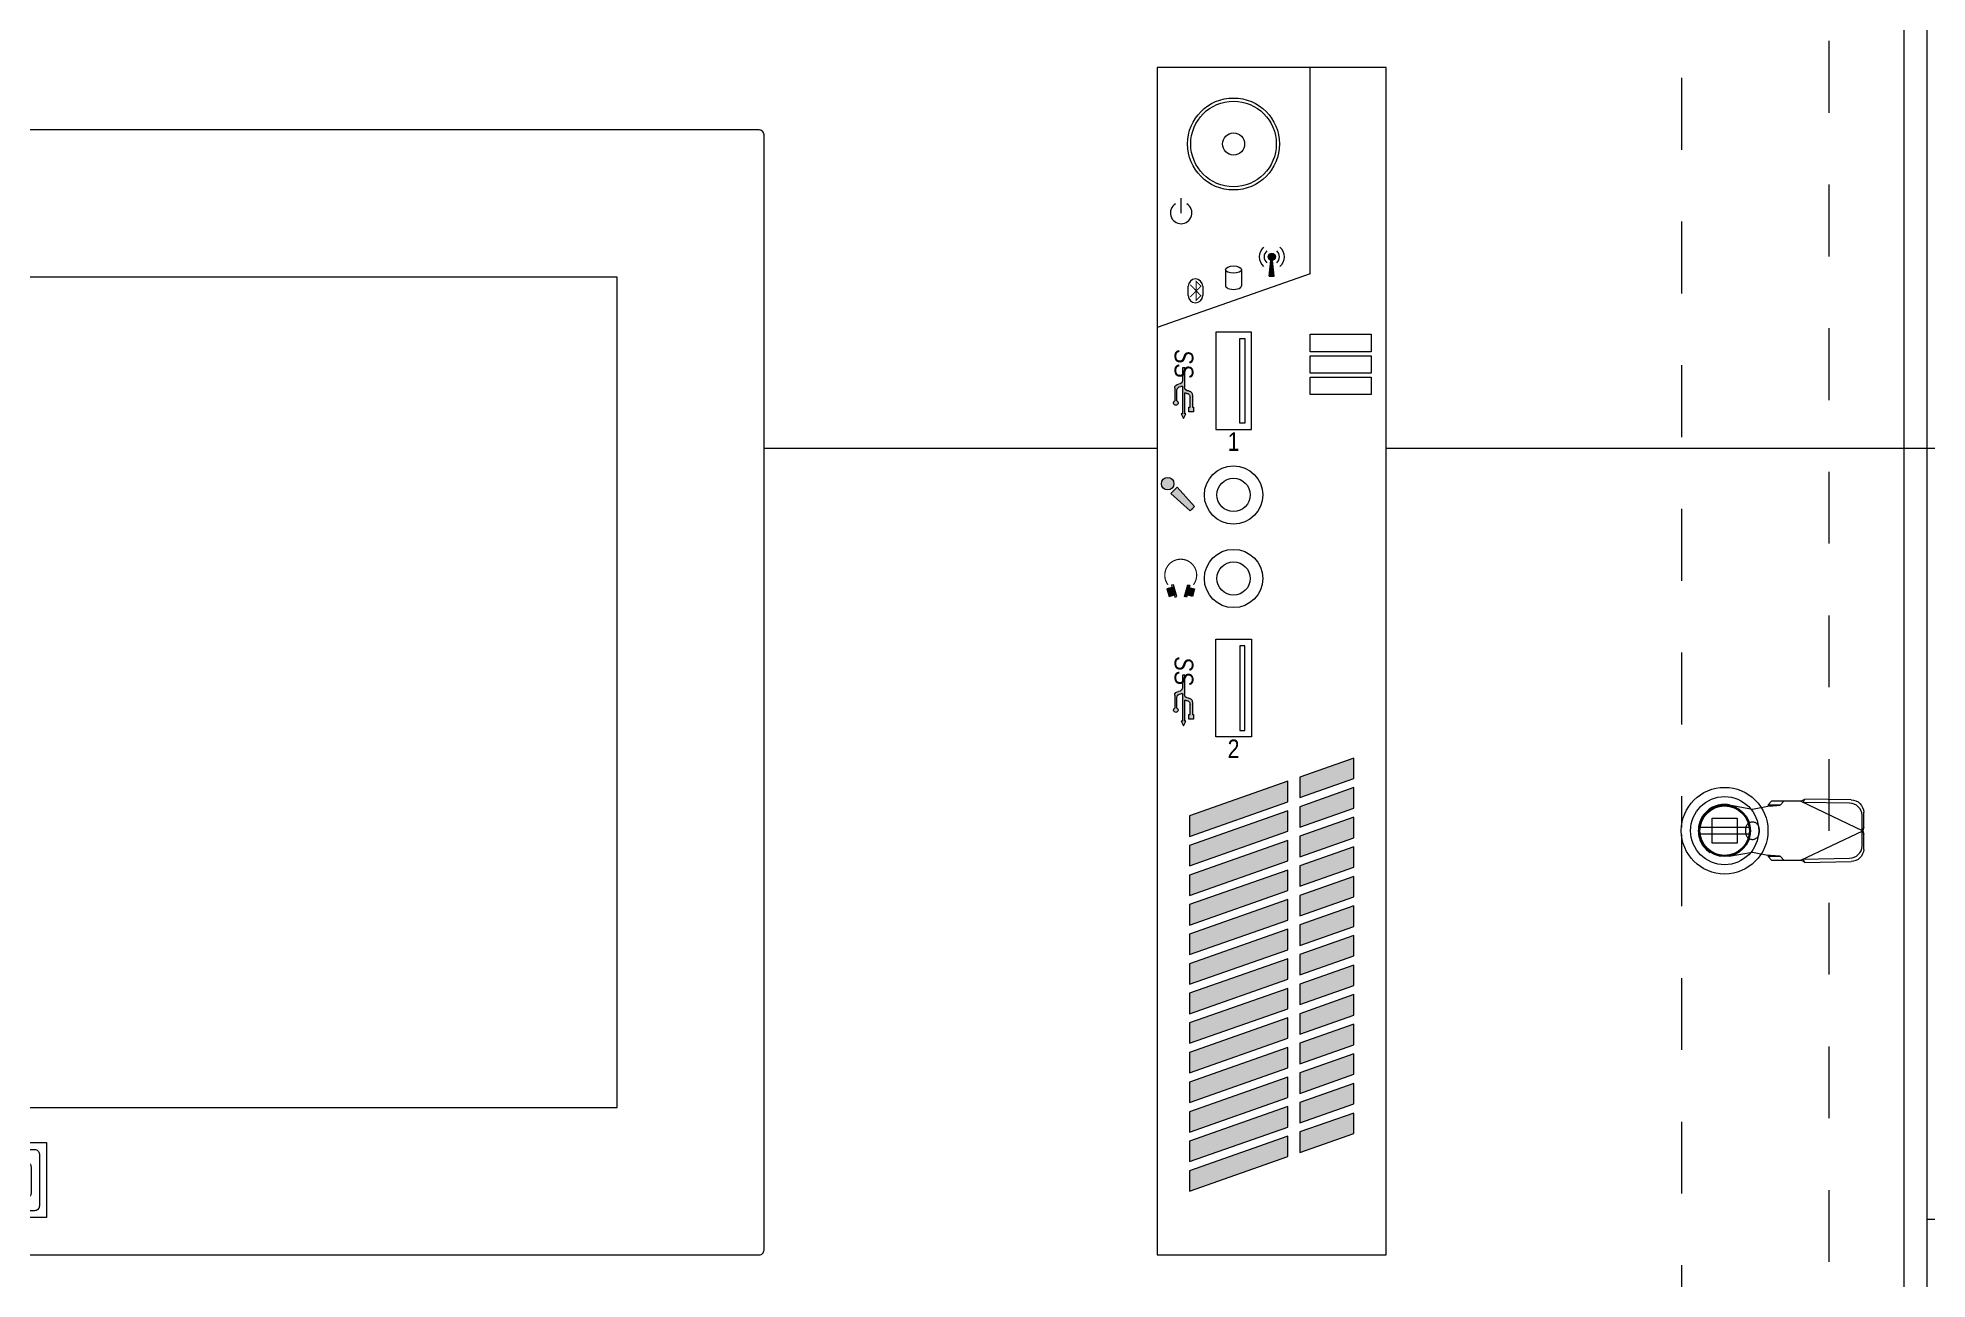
# Model space of a CAD drawing. Extents: x 0 to 34, y 0 to 22.
# Drawn here: x 27.674 to 30.305, y 16.405 to 18.134 of the extents above; entities that cross this region are included whole.
import ezdxf

# ---------------------------------------------------------------- set-up
doc = ezdxf.new("R2010")
doc.units = 0
doc.header["$LTSCALE"] = 0.375
doc.header["$MEASUREMENT"] = 0
doc.linetypes.add('HIDDEN', pattern=[0.375, 0.25, -0.125])
doc.linetypes.add('PHANTOM', pattern=[2.5, 1.25, -0.25, 0.25, -0.25, 0.25, -0.25])
doc.layers.get('0').update_dxf_attribs({"color": 4})
for name, color, linetype in [('1', 4, 'Continuous'), ('AVAILABLE_DOOR_SPACE', 7, 'Continuous'), ('DEFAULT_2', 8, 'HIDDEN'), ('TEXT', 7, 'Continuous')]:
    doc.layers.add(name, color=color, linetype=linetype)
doc.styles.add('BOLD', font='swissck.ttf')
doc.styles.add('ROMANS', font='ROMANS.shx')

# ---------------------------------------------------------------- blocks, each defined once
blk = doc.blocks.new('A$C25520B3A')
at = {"color": 6, "linetype": 'Continuous'}
for p, q in [((15.736, 24.037), (15.111, 24.037)), ((15.111, 23.958), (15.736, 23.958))]:
    blk.add_line(p, q, dxfattribs=at)
at = {"color": 7, "linetype": 'Continuous'}
blk.add_line((15.03, 23.823), (15.049, 23.781), dxfattribs=at)
for radius in [0.551, 0.433, 0.329, 0.317]:
    blk.add_circle((15.424, 23.998), radius, dxfattribs=at)
at = {"color": 6, "linetype": 'Continuous'}
blk.add_circle((15.424, 23.998), 0.315, dxfattribs=at)
at = {"layer": '1', "color": 7, "linetype": 'Continuous'}
for p, q in [((18, 0.075), (18, 47.925)), ((17.702, 47.641), (17.702, 0.359))]:
    blk.add_line(p, q, dxfattribs=at)
at = {"layer": 'AVAILABLE_DOOR_SPACE', "color": 4, "linetype": 'PHANTOM'}
for p, q in [((14.875, 42.701), (14.875, 24.044)), ((14.875, 23.951), (14.875, 5.294))]:
    blk.add_line(p, q, dxfattribs=at)
at = {"layer": 'DEFAULT_2', "color": 8, "linetype": 'HIDDEN'}
for p, q in [((16.75, 46.825), (16.75, 1.175)), ((15.484, 24.327), (15.778, 24.273)), ((15.778, 24.273), (15.975, 24.311)), ((16.02, 24.372), (15.979, 24.326)), ((15.979, 24.326), (16.134, 24.326)), ((16.394, 24.372), (16.02, 24.372)), ((16.134, 24.326), (16.175, 24.372)), ((16.394, 24.372), (17.182, 23.998)), ((16.422, 24.358), (16.442, 24.4)), ((17.013, 24.348), (16.422, 24.358)), ((17.033, 24.39), (16.442, 24.4)), ((15.264, 24.157), (15.583, 24.157)), ((15.264, 23.838), (15.264, 24.157)), ((15.583, 24.157), (15.583, 23.838)), ((17.175, 24.001), (17.172, 24.194)), ((17.195, 24.042), (17.175, 24.001)), ((17.195, 24.042), (17.192, 24.235)), ((15.583, 23.838), (15.264, 23.838)), ((15.691, 24.021), (15.691, 23.974)), ((15.865, 24.021), (15.865, 23.974)), ((16.394, 23.624), (17.182, 23.998)), ((17.172, 23.802), (17.175, 23.995)), ((17.175, 23.995), (17.195, 23.953)), ((17.192, 23.76), (17.195, 23.953)), ((15.778, 23.722), (15.484, 23.668)), ((15.975, 23.684), (15.778, 23.722)), ((16.134, 23.67), (15.979, 23.67)), ((15.979, 23.67), (16.02, 23.624)), ((16.02, 23.624), (16.394, 23.624)), ((16.175, 23.624), (16.134, 23.67)), ((16.422, 23.637), (17.013, 23.647)), ((16.442, 23.595), (16.422, 23.637)), ((16.442, 23.595), (17.033, 23.606))]:
    blk.add_line(p, q, dxfattribs=at)
for points in [[(15.975, 24.311), (16.007, 24.313), (16.038, 24.315), (16.066, 24.317), (16.09, 24.319), (16.111, 24.321), (16.125, 24.324), (16.134, 24.326)], [(15.979, 24.326), (15.978, 24.321), (15.977, 24.316), (15.975, 24.311)], [(16.394, 24.372), (16.41, 24.381), (16.426, 24.391), (16.442, 24.4)], [(17.172, 24.194), (17.168, 24.223), (17.159, 24.252), (17.144, 24.278), (17.124, 24.302), (17.1, 24.321), (17.073, 24.336), (17.044, 24.345), (17.013, 24.348)], [(17.033, 24.39), (17.063, 24.386), (17.093, 24.377), (17.12, 24.363), (17.144, 24.343), (17.164, 24.32), (17.179, 24.294), (17.188, 24.265), (17.192, 24.235)], [(17.195, 24.042), (17.191, 24.028), (17.186, 24.013), (17.182, 23.998)], [(17.013, 23.647), (17.044, 23.651), (17.073, 23.66), (17.1, 23.674), (17.124, 23.694), (17.144, 23.717), (17.159, 23.743), (17.168, 23.772), (17.172, 23.802)], [(17.182, 23.998), (17.186, 23.983), (17.191, 23.968), (17.195, 23.953)], [(16.134, 23.67), (16.125, 23.672), (16.111, 23.674), (16.09, 23.676), (16.066, 23.678), (16.038, 23.68), (16.007, 23.682), (15.975, 23.684)], [(15.975, 23.684), (15.977, 23.679), (15.978, 23.675), (15.979, 23.67)], [(16.442, 23.595), (16.426, 23.605), (16.41, 23.614), (16.394, 23.624)], [(17.192, 23.76), (17.188, 23.73), (17.179, 23.702), (17.164, 23.675), (17.144, 23.652), (17.12, 23.633), (17.093, 23.618), (17.063, 23.609), (17.033, 23.606)]]:
    blk.add_lwpolyline(points, dxfattribs=at)
for centre, radius, start, end in [((15.424, 23.998), 0.335, 79.673, 280.327), ((15.778, 24.021), 0.0866, 0, 180), ((15.778, 23.974), 0.0866, 180, 0)]:
    blk.add_arc(centre, radius, start, end, dxfattribs=at)
blk = doc.blocks.new('A$C5112261A')
h = blk.add_hatch(color=4)
h.dxf.hatch_style = 1
h.paths.add_polyline_path([(-1.31, 5.32), (1.31, 5.32), (0, 6.63)])
h.paths.add_polyline_path([(1.31, 4.33), (1.31, 4.81), (-1.82, 4.81), (-2.3, 4.33)])
h.paths.add_polyline_path([(1.65, 4.33), (2.3, 4.33), (1.92, 4.71), (1.65, 4.71)])
h.paths.add_polyline_path([(3.3, 3.33), (2.91, 3.72), (1.65, 3.72), (1.65, 3.33)])
h.paths.add_polyline_path([(1.31, 3.33), (1.31, 3.82), (-2.81, 3.82), (-3.3, 3.33)])
h.paths.add_polyline_path([(1.31, 2.34), (1.31, 2.83), (-3.8, 2.83), (-4.29, 2.34)])
h.paths.add_polyline_path([(1.65, 2.73), (1.65, 2.34), (4.29, 2.34), (3.9, 2.73)])
h.paths.add_polyline_path([(5.28, 1.35), (4.9, 1.73), (1.65, 1.73), (1.65, 1.35)])
h.paths.add_polyline_path([(1.31, 1.35), (1.31, 1.83), (-4.8, 1.83), (-5.28, 1.35)])
h.paths.add_polyline_path([(1.31, 0.36), (1.31, 0.84), (-5.79, 0.84), (-6.27, 0.36)])
h.paths.add_polyline_path([(6.27, 0.36), (5.89, 0.74), (1.65, 0.74), (1.65, 0.36)])
h.paths.add_polyline_path([(1.65, -0.25), (1.65, -0.64), (5.99, -0.64), (6.38, -0.25)])
h.paths.add_polyline_path([(-6.48, -0.15), (-5.99, -0.64), (1.31, -0.64), (1.31, -0.15)])
h.paths.add_polyline_path([(1.31, -1.63), (1.31, -1.15), (-5.48, -1.15), (-5, -1.63)])
h.paths.add_polyline_path([(5, -1.63), (5.39, -1.24), (1.65, -1.24), (1.65, -1.63)])
h.paths.add_polyline_path([(1.65, -2.24), (1.65, -2.62), (4.01, -2.62), (4.39, -2.24)])
h.paths.add_polyline_path([(-4.49, -2.14), (-4.01, -2.62), (1.31, -2.62), (1.31, -2.14)])
h.paths.add_polyline_path([(1.31, -3.61), (1.31, -3.13), (-3.5, -3.13), (-3.02, -3.61)])
h.paths.add_polyline_path([(1.65, -3.23), (1.65, -3.61), (3.02, -3.61), (3.4, -3.23)])
h.paths.add_polyline_path([(2.41, -4.22), (1.65, -4.22), (1.65, -4.98), (1.65, -4.98)])
h.paths.add_polyline_path([(-2.51, -4.12), (-1.65, -4.98), (1.31, -4.98), (1.31, -4.12)])
h.paths.add_polyline_path([(-1.31, -5.32), (0, -6.63), (1.31, -5.32)])
at = {"color": 4}
for points in [[(1.31, 0.36), (-6.27, 0.36), (-5.79, 0.84), (1.31, 0.84), (1.31, 0.36)], [(1.31, 1.35), (-5.28, 1.35), (-4.8, 1.83), (1.31, 1.83), (1.31, 1.35)], [(1.31, 2.34), (-4.29, 2.34), (-3.8, 2.83), (1.31, 2.83), (1.31, 2.34)], [(1.31, 3.33), (-3.3, 3.33), (-2.81, 3.82), (1.31, 3.82), (1.31, 3.33)], [(1.31, 4.33), (-2.3, 4.33), (-1.82, 4.81), (1.31, 4.81), (1.31, 4.33)], [(1.31, 5.32), (0, 6.63), (-1.31, 5.32), (1.31, 5.32)], [(1.65, 4.33), (1.65, 4.71), (1.92, 4.71), (2.3, 4.33), (1.65, 4.33)], [(1.65, 3.33), (1.65, 3.72), (2.91, 3.72), (3.3, 3.33), (1.65, 3.33)], [(1.65, 2.34), (1.65, 2.73), (3.9, 2.73), (4.29, 2.34), (1.65, 2.34)], [(1.65, 1.35), (1.65, 1.73), (4.9, 1.73), (5.28, 1.35), (1.65, 1.35)], [(1.65, 0.36), (1.65, 0.74), (5.89, 0.74), (6.27, 0.36), (1.65, 0.36)], [(1.31, -0.64), (-5.99, -0.64), (-6.48, -0.15), (1.31, -0.15), (1.31, -0.64)], [(1.31, -1.63), (-5, -1.63), (-5.48, -1.15), (1.31, -1.15), (1.31, -1.63)], [(1.31, -2.62), (-4.01, -2.62), (-4.49, -2.14), (1.31, -2.14), (1.31, -2.62)], [(1.31, -3.61), (-3.02, -3.61), (-3.5, -3.13), (1.31, -3.13), (1.31, -3.61)], [(1.31, -4.98), (-1.65, -4.98), (-2.51, -4.12), (1.31, -4.12), (1.31, -4.98)], [(1.31, -5.32), (0, -6.63), (-1.31, -5.32), (1.31, -5.32)], [(1.65, -0.64), (1.65, -0.25), (6.38, -0.25), (5.99, -0.64), (1.65, -0.64)], [(1.65, -1.63), (1.65, -1.24), (5.39, -1.24), (5, -1.63), (1.65, -1.63)], [(1.65, -2.62), (1.65, -2.24), (4.39, -2.24), (4.01, -2.62), (1.65, -2.62)], [(1.65, -3.61), (1.65, -3.23), (3.4, -3.23), (3.02, -3.61), (1.65, -3.61)], [(1.65, -4.98), (1.65, -4.22), (2.41, -4.22), (1.65, -4.98), (1.65, -4.98)]]:
    blk.add_lwpolyline(points, dxfattribs=at)
blk.add_circle((0, 0), 7.59, dxfattribs=at)
for start_param, end_param in [(5.692672, 7.229955), (8.478008, 10.015292), (7.762139, 7.945824), (7.998905, 8.036965)]:
    blk.add_ellipse((0, 0), major_axis=(-9.08, 0), ratio=0.180196, start_param=start_param, end_param=end_param, dxfattribs=at)
at = {"attachment_point": 4}
for s, width, insert, char_height, style in [('\\pi-1.8138;{\\W1.35;\\C4;VARTECH}', 32.22, (10.38, 3.19), 5.2, 'BOLD'), ('\\pi1.8675;{\\W0.9;\\C4;S Y S T E M S}', 36.7778, (8.78, -2.41), 3, 'ROMANS')]:
    blk.add_mtext_dynamic_manual_height_columns(s, width=width, gutter_width=1.5, heights=[0], dxfattribs=dict(at, insert=insert, char_height=char_height, style=style))
blk = doc.blocks.new('A$C50C21224')
h = blk.add_hatch(color=4)
h.dxf.hatch_style = 1
h.paths.add_polyline_path([(-0.227, 0.1139, 0.608554), (-0.2286, 0.1108), (-0.2154, 0.0921, 0.517342), (-0.2122, 0.0921), (-0.199, 0.1108, 0.608554), (-0.2006, 0.1139), (-0.2138, 0.1139)])
h.paths.add_polyline_path([(-0.1424, 0.0944), (-0.1292, 0.0944, 0.608554), (-0.1276, 0.0974), (-0.1409, 0.1161, 0.517342), (-0.144, 0.1161), (-0.1573, 0.0974, 0.608554), (-0.1557, 0.0944)])
at = {"color": 4}
for points in [[(-0.9668, 0), (0.9668, 0, 0.414214), (0.9735, 0.0067), (0.9735, 1.5596, 0.414214), (0.9668, 1.5662), (-0.9668, 1.5662, 0.414214), (-0.9735, 1.5596), (-0.9735, 0.0067, 0.414214)], [(-0.7478, 0.1468), (-0.0421, 0.1468, -0.414214), (-0.0354, 0.1402), (-0.0354, 0.0681, -0.414214), (-0.0421, 0.0614), (-0.7478, 0.0614, -0.414214), (-0.7545, 0.0681), (-0.7545, 0.1402, -0.414214)], [(-0.5891, 0.1282), (-0.5521, 0.1282, -0.414214), (-0.5465, 0.1226), (-0.5465, 0.0856, -0.414214), (-0.5521, 0.0801), (-0.5891, 0.0801, -0.414214), (-0.5947, 0.0856), (-0.5947, 0.1226, -0.414214)], [(-0.5178, 0.1282), (-0.4808, 0.1282, -0.414214), (-0.4752, 0.1226), (-0.4752, 0.0856, -0.414214), (-0.4808, 0.0801), (-0.5178, 0.0801, -0.414214), (-0.5233, 0.0856), (-0.5233, 0.1226, -0.414214)], [(-0.4464, 0.1282), (-0.4094, 0.1282, -0.414214), (-0.4038, 0.1226), (-0.4038, 0.0856, -0.414214), (-0.4094, 0.0801), (-0.4464, 0.0801, -0.414214), (-0.452, 0.0856), (-0.452, 0.1226, -0.414214)], [(-0.375, 0.1282), (-0.338, 0.1282, -0.414214), (-0.3325, 0.1226), (-0.3325, 0.0856, -0.414214), (-0.338, 0.0801), (-0.375, 0.0801, -0.414214), (-0.3806, 0.0856), (-0.3806, 0.1226, -0.414214)], [(-0.3037, 0.1282), (-0.2667, 0.1282, -0.414214), (-0.2611, 0.1226), (-0.2611, 0.0856, -0.414214), (-0.2667, 0.0801), (-0.3037, 0.0801, -0.414214), (-0.3092, 0.0856), (-0.3092, 0.1226, -0.414214)], [(-0.2323, 0.1282), (-0.1953, 0.1282, -0.414214), (-0.1897, 0.1226), (-0.1897, 0.0856, -0.414214), (-0.1953, 0.0801), (-0.2323, 0.0801, -0.414214), (-0.2379, 0.0856), (-0.2379, 0.1226, -0.414214)], [(-0.1609, 0.1282), (-0.1239, 0.1282, -0.414214), (-0.1184, 0.1226), (-0.1184, 0.0856, -0.414214), (-0.1239, 0.0801), (-0.1609, 0.0801, -0.414214), (-0.1665, 0.0856), (-0.1665, 0.1226, -0.414214)], [(-0.0896, 0.1282), (-0.0526, 0.1282, -0.414214), (-0.047, 0.1226), (-0.047, 0.0856, -0.414214), (-0.0526, 0.0801), (-0.0896, 0.0801, -0.414214), (-0.0952, 0.0856), (-0.0952, 0.1226, -0.414214)]]:
    blk.add_lwpolyline(points, format="xyb", close=True, dxfattribs=at)
for points in [[(-0.7692, 0.2051), (0.7692, 0.2051), (0.7692, 1.3611), (-0.7692, 1.3611)], [(-0.7643, 0.1563), (-0.0256, 0.1563), (-0.0256, 0.0519), (-0.7643, 0.0519)]]:
    blk.add_lwpolyline(points, close=True, dxfattribs=at)
for points in [[(-0.2138, 0.1139), (-0.227, 0.1139, 0.608554), (-0.2286, 0.1108), (-0.2154, 0.0921, 0.517342), (-0.2122, 0.0921), (-0.199, 0.1108, 0.608554), (-0.2006, 0.1139), (-0.2138, 0.1139)], [(-0.1424, 0.0944), (-0.1557, 0.0944, -0.608554), (-0.1573, 0.0974), (-0.144, 0.1161, -0.517342), (-0.1409, 0.1161), (-0.1276, 0.0974, -0.608554), (-0.1292, 0.0944), (-0.1424, 0.0944)]]:
    blk.add_lwpolyline(points, format="xyb", dxfattribs=at)
at = {"xscale": 0.002681227141770983, "yscale": 0.002681227141770983, "zscale": 0.002681227141770983}
blk.add_blockref('A$C5112261A', (-0.7257, 0.1041), dxfattribs=at)
at = {"attachment_point": 5, "style": 'BOLD'}
for s, insert, char_height in [('{\\W0.85;\\C4;POWER}', (-0.5706, 0.1041), 0.011142), ('{\\C4;MENU}', (-0.4993, 0.1041), 0.01114), ('{\\C4;SEL}', (-0.4279, 0.1041), 0.01114), ('{\\C4;DOWN}', (-0.3565, 0.1041), 0.01114), ('{\\C4;UP}', (-0.2852, 0.1041), 0.01114), ('{\\C4;INPUT}', (-0.0711, 0.1041), 0.011142)]:
    blk.add_mtext_dynamic_manual_height_columns(s, width=3.633797, gutter_width=1.5, heights=[0], dxfattribs=dict(at, insert=insert, char_height=char_height))
blk = doc.blocks.new('A$C224A5A1E')
for points in [[(-0.056, 2.208), (-0.111, 2.208), (0, 2.431), (0, 2.431), (0.111, 2.208), (0.056, 2.208)], [(-0.056, 0.878), (-0.056, 2.208)], [(0.056, 2.208), (0.056, 1.201)], [(0.425, 1.885), (0.481, 1.885), (0.481, 2.108), (0.258, 2.108), (0.258, 1.885), (0.314, 1.885)], [(0.425, 2.108), (0.314, 2.108)], [(0.314, 1.885), (0.314, 1.401)], [(0.425, 1.289), (0.425, 1.885)], [(-0.425, 0.967), (-0.425, 1.578)], [(-0.314, 1.578), (-0.314, 1.078)], [(0.056, 0.92), (0.056, 0), (-0.056, 0), (-0.056, 0.597)]]:
    blk.add_lwpolyline(points)
for centre, radius, start, end in [((-0.369, 1.674), 0.111, 300, 240), ((-0.24, 0.967), 0.185, 180, 270), ((-0.129, 1.078), 0.185, 180, 270), ((0.129, 1.031), 0.185, 90, 113.35764), ((0.24, 0.92), 0.185, 90, 180), ((0.129, 1.401), 0.185, 270, 0), ((0.24, 1.289), 0.185, 270, 0), ((-0.24, 0.597), 0.185, 0, 90), ((-0.129, 0.709), 0.185, 66.64236, 90)]:
    blk.add_arc(centre, radius, start, end)
blk = doc.blocks.new('A$C61CF3EB1')
h = blk.add_hatch(color=4)
h.dxf.hatch_style = 1
h.paths.add_polyline_path([(-0.015, 0), (0.015, 0), (0.005, 0.093, -0.121747), (-0.005, 0.093)])
h.paths.add_polyline_path([(-0.021, 0.114, 1), (0.021, 0.114, 1)])
at = {"color": 4}
for p, q in [((-0.015, 0), (-0.005, 0.093)), ((-0.015, 0), (0.015, 0)), ((0.015, 0), (0.005, 0.093))]:
    blk.add_line(p, q, dxfattribs=at)
blk.add_circle((0, 0.114), 0.0214, dxfattribs=at)
for radius, start, end in [(0.0749, 130, 230), (0.0455, 130, 230), (0.0455, 310, 50), (0.0749, 310, 50)]:
    blk.add_arc((0, 0.114), radius, start, end, dxfattribs=at)
blk = doc.blocks.new('A$C7EC2129F')
at = {"color": 4, "const_width": 0.009}
blk.add_lwpolyline([(-0.049, 0.054), (0.051, 0.155), (0.007, 0.198), (0.007, 0.023), (0.051, 0.066), (-0.049, 0.167)], dxfattribs=at)
at = {"color": 4}
for points in [[(-0.067, 0.067), (-0.067, 0.154)], [(0.067, 0.154), (0.067, 0.067)]]:
    blk.add_lwpolyline(points, dxfattribs=at)
for centre, start, end in [((0, 0.154), 0, 180), ((0, 0.067), 180, 0)]:
    blk.add_arc(centre, 0.0671, start, end, dxfattribs=at)
blk = doc.blocks.new('A$C1CED4953')
h = blk.add_hatch(color=4)
h.dxf.hatch_style = 1
h.paths.add_polyline_path([(-0.495, 5.129, -0.414214), (-0.472, 5.106), (-0.472, 5.033), (-0.465, 5.033), (-0.465, 5.005), (-0.493, 5.005), (-0.493, 5.033), (-0.486, 5.033), (-0.486, 5.093, 0.414214), (-0.508, 5.115, -0.102271), (-0.518, 5.117), (-0.518, 4.993), (-0.511, 4.993), (-0.524, 4.965), (-0.538, 4.993), (-0.531, 4.993), (-0.531, 5.157, -0.102271), (-0.54, 5.155, 0.414214), (-0.563, 5.132), (-0.563, 5.071, -3.732051), (-0.577, 5.071), (-0.577, 5.146, -0.414214), (-0.554, 5.169, 0.414214), (-0.531, 5.192), (-0.531, 5.266), (-0.518, 5.266), (-0.518, 5.152, 0.414214)])
h = blk.add_hatch(color=4)
h.dxf.hatch_style = 1
h.paths.add_polyline_path([(-0.562, 4.558), (-0.599, 4.521), (-0.484, 4.417), (-0.458, 4.443)])
h.paths.add_polyline_path([(-0.581, 4.579, 1), (-0.655, 4.579, 1)])
h = blk.add_hatch(color=4)
h.dxf.hatch_style = 1
h.paths.add_polyline_path([(-0.58, 3.967), (-0.623, 3.954), (-0.61, 3.91), (-0.567, 3.922)])
h = blk.add_hatch(color=4)
h.dxf.hatch_style = 1
h.paths.add_polyline_path([(-0.518, 3.909), (-0.506, 3.906), (-0.503, 3.919), (-0.471, 3.91), (-0.458, 3.954), (-0.49, 3.963), (-0.486, 3.976), (-0.498, 3.979)])
h = blk.add_hatch(color=4)
h.dxf.hatch_style = 1
h.paths.add_polyline_path([(-0.495, 3.306, -0.414214), (-0.472, 3.283), (-0.472, 3.209), (-0.465, 3.209), (-0.465, 3.181), (-0.493, 3.181), (-0.493, 3.209), (-0.486, 3.209), (-0.486, 3.269, 0.414214), (-0.508, 3.292, -0.102271), (-0.518, 3.294), (-0.518, 3.169), (-0.511, 3.169), (-0.524, 3.142), (-0.538, 3.169), (-0.531, 3.169), (-0.531, 3.333, -0.102271), (-0.54, 3.332, 0.414214), (-0.563, 3.309), (-0.563, 3.247, -3.732051), (-0.577, 3.247), (-0.577, 3.323, -0.414214), (-0.554, 3.345, 0.414214), (-0.531, 3.368), (-0.531, 3.442), (-0.518, 3.442), (-0.518, 3.328, 0.414214)])
h = blk.add_hatch(color=4)
h.dxf.hatch_style = 1
h.paths.add_polyline_path([(0.488, 2.95), (0.488, 2.828), (0.167, 2.715), (0.167, 2.837)])
h = blk.add_hatch(color=4)
h.dxf.hatch_style = 1
h.paths.add_polyline_path([(0.096, 2.812), (-0.488, 2.606), (-0.488, 2.485), (0.096, 2.69)])
h = blk.add_hatch(color=4)
h.dxf.hatch_style = 1
h.paths.add_polyline_path([(0.488, 2.774), (0.488, 2.653), (0.167, 2.54), (0.167, 2.661)])
h = blk.add_hatch(color=4)
h.dxf.hatch_style = 1
h.paths.add_polyline_path([(0.096, 2.636), (-0.488, 2.431), (-0.488, 2.31), (0.096, 2.515)])
h = blk.add_hatch(color=4)
h.dxf.hatch_style = 1
h.paths.add_polyline_path([(0.488, 2.598), (0.488, 2.477), (0.167, 2.364), (0.167, 2.486)])
h = blk.add_hatch(color=4)
h.dxf.hatch_style = 1
h.paths.add_polyline_path([(0.096, 2.46), (-0.488, 2.255), (-0.488, 2.134), (0.096, 2.339)])
h = blk.add_hatch(color=4)
h.dxf.hatch_style = 1
h.paths.add_polyline_path([(0.488, 2.423), (0.488, 2.302), (0.167, 2.189), (0.167, 2.31)])
h = blk.add_hatch(color=4)
h.dxf.hatch_style = 1
h.paths.add_polyline_path([(0.096, 2.285), (-0.488, 2.08), (-0.488, 1.958), (0.096, 2.164)])
h = blk.add_hatch(color=4)
h.dxf.hatch_style = 1
h.paths.add_polyline_path([(0.488, 2.247), (0.488, 2.126), (0.167, 2.013), (0.167, 2.134)])
h = blk.add_hatch(color=4)
h.dxf.hatch_style = 1
h.paths.add_polyline_path([(0.096, 2.109), (-0.488, 1.904), (-0.488, 1.783), (0.096, 1.988)])
h = blk.add_hatch(color=4)
h.dxf.hatch_style = 1
h.paths.add_polyline_path([(0.488, 2.072), (0.488, 1.95), (0.167, 1.837), (0.167, 1.959)])
h = blk.add_hatch(color=4)
h.dxf.hatch_style = 1
h.paths.add_polyline_path([(0.096, 1.934), (-0.488, 1.728), (-0.488, 1.607), (0.096, 1.812)])
h = blk.add_hatch(color=4)
h.dxf.hatch_style = 1
h.paths.add_polyline_path([(0.488, 1.896), (0.488, 1.775), (0.167, 1.662), (0.167, 1.783)])
h = blk.add_hatch(color=4)
h.dxf.hatch_style = 1
h.paths.add_polyline_path([(0.096, 1.758), (-0.488, 1.553), (-0.488, 1.432), (0.096, 1.637)])
h = blk.add_hatch(color=4)
h.dxf.hatch_style = 1
h.paths.add_polyline_path([(0.488, 1.72), (0.488, 1.599), (0.167, 1.486), (0.167, 1.608)])
h = blk.add_hatch(color=4)
h.dxf.hatch_style = 1
h.paths.add_polyline_path([(0.096, 1.582), (-0.488, 1.377), (-0.488, 1.256), (0.096, 1.461)])
h = blk.add_hatch(color=4)
h.dxf.hatch_style = 1
h.paths.add_polyline_path([(0.488, 1.545), (0.488, 1.424), (0.167, 1.311), (0.167, 1.432)])
h = blk.add_hatch(color=4)
h.dxf.hatch_style = 1
h.paths.add_polyline_path([(0.096, 1.407), (-0.488, 1.202), (-0.488, 1.08), (0.096, 1.286)])
h = blk.add_hatch(color=4)
h.dxf.hatch_style = 1
h.paths.add_polyline_path([(0.488, 1.369), (0.488, 1.248), (0.167, 1.135), (0.167, 1.256)])
h = blk.add_hatch(color=4)
h.dxf.hatch_style = 1
h.paths.add_polyline_path([(0.096, 1.231), (-0.488, 1.026), (-0.488, 0.905), (0.096, 1.11)])
h = blk.add_hatch(color=4)
h.dxf.hatch_style = 1
h.paths.add_polyline_path([(0.488, 1.194), (0.488, 1.072), (0.167, 0.959), (0.167, 1.081)])
h = blk.add_hatch(color=4)
h.dxf.hatch_style = 1
h.paths.add_polyline_path([(0.096, 1.056), (-0.488, 0.85), (-0.488, 0.729), (0.096, 0.934)])
h = blk.add_hatch(color=4)
h.dxf.hatch_style = 1
h.paths.add_polyline_path([(0.488, 1.018), (0.488, 0.897), (0.167, 0.784), (0.167, 0.905)])
h = blk.add_hatch(color=4)
h.dxf.hatch_style = 1
h.paths.add_polyline_path([(0.096, 0.88), (-0.488, 0.675), (-0.488, 0.554), (0.096, 0.759)])
h = blk.add_hatch(color=4)
h.dxf.hatch_style = 1
h.paths.add_polyline_path([(0.488, 0.842), (0.488, 0.721), (0.167, 0.608), (0.167, 0.73)])
h = blk.add_hatch(color=4)
h.dxf.hatch_style = 1
h.paths.add_polyline_path([(0.096, 0.704), (-0.488, 0.499), (-0.488, 0.378), (0.096, 0.583)])
at = {"color": 4}
for p, q in [((0.227, 5.824), (0.227, 7.05)), ((-0.538, 6.186), (-0.538, 6.275)), ((-0.274, 5.85), (-0.274, 5.754)), ((-0.18, 5.85), (-0.18, 5.754)), ((0.227, 5.824), (-0.68, 5.506))]:
    blk.add_line(p, q, dxfattribs=at)
for points in [[(-0.68, 0), (0.68, 0), (0.68, 7.05), (-0.68, 7.05)], [(-0.121, 5.479), (-0.332, 5.479), (-0.332, 4.9), (-0.121, 4.9)], [(-0.19, 5.441), (-0.159, 5.441), (-0.159, 4.938), (-0.19, 4.938)], [(0.227, 5.467), (0.591, 5.467), (0.591, 5.362), (0.227, 5.362)], [(0.227, 5.339), (0.591, 5.339), (0.591, 5.235), (0.227, 5.235)], [(0.227, 5.212), (0.591, 5.212), (0.591, 5.108), (0.227, 5.108)], [(-0.484, 4.417), (-0.458, 4.443), (-0.562, 4.558), (-0.599, 4.521)], [(-0.121, 3.076), (-0.332, 3.076), (-0.332, 3.656), (-0.121, 3.656)], [(-0.19, 3.114), (-0.159, 3.114), (-0.159, 3.617), (-0.19, 3.617)]]:
    blk.add_lwpolyline(points, close=True, dxfattribs=at)
at = {"color": 4, "const_width": 0.00274}
blk.add_lwpolyline([(-0.471, 4.43), (-0.466, 4.424)], dxfattribs=at)
at = {"color": 4, "const_width": 0.00685}
for points in [[(-0.635, 4.036, -1), (-0.446, 4.036, -1.326732)], [(-0.635, 4.036, 0.160668), (-0.617, 3.979, 0.160668)], [(-0.465, 3.979, 0.160668), (-0.446, 4.036)]]:
    blk.add_lwpolyline(points, format="xyb", dxfattribs=at)
at = {"color": 4}
for points in [[(-0.563, 3.909), (-0.583, 3.979), (-0.595, 3.976), (-0.591, 3.963), (-0.623, 3.954), (-0.61, 3.91), (-0.578, 3.919), (-0.575, 3.906), (-0.563, 3.909)], [(-0.518, 3.909), (-0.498, 3.979), (-0.486, 3.976), (-0.49, 3.963), (-0.458, 3.954), (-0.471, 3.91), (-0.503, 3.919), (-0.506, 3.906), (-0.518, 3.909)], [(0.167, 2.715), (0.488, 2.828), (0.488, 2.95), (0.167, 2.837), (0.167, 2.715)], [(-0.488, 2.485), (0.096, 2.69), (0.096, 2.812), (-0.488, 2.606), (-0.488, 2.485)], [(0.167, 2.54), (0.488, 2.653), (0.488, 2.774), (0.167, 2.661), (0.167, 2.54)], [(-0.488, 2.31), (0.096, 2.515), (0.096, 2.636), (-0.488, 2.431), (-0.488, 2.31)], [(0.167, 2.364), (0.488, 2.477), (0.488, 2.598), (0.167, 2.486), (0.167, 2.364)], [(-0.488, 2.134), (0.096, 2.339), (0.096, 2.46), (-0.488, 2.255), (-0.488, 2.134)], [(0.167, 2.189), (0.488, 2.302), (0.488, 2.423), (0.167, 2.31), (0.167, 2.189)], [(-0.488, 1.958), (0.096, 2.164), (0.096, 2.285), (-0.488, 2.08), (-0.488, 1.958)], [(0.167, 2.013), (0.488, 2.126), (0.488, 2.247), (0.167, 2.134), (0.167, 2.013)], [(-0.488, 1.783), (0.096, 1.988), (0.096, 2.109), (-0.488, 1.904), (-0.488, 1.783)], [(0.167, 1.837), (0.488, 1.95), (0.488, 2.072), (0.167, 1.959), (0.167, 1.837)], [(-0.488, 1.607), (0.096, 1.812), (0.096, 1.934), (-0.488, 1.728), (-0.488, 1.607)], [(0.167, 1.662), (0.488, 1.775), (0.488, 1.896), (0.167, 1.783), (0.167, 1.662)], [(-0.488, 1.432), (0.096, 1.637), (0.096, 1.758), (-0.488, 1.553), (-0.488, 1.432)], [(0.167, 1.486), (0.488, 1.599), (0.488, 1.72), (0.167, 1.608), (0.167, 1.486)], [(-0.488, 1.256), (0.096, 1.461), (0.096, 1.582), (-0.488, 1.377), (-0.488, 1.256)], [(0.167, 1.311), (0.488, 1.424), (0.488, 1.545), (0.167, 1.432), (0.167, 1.311)], [(-0.488, 1.08), (0.096, 1.286), (0.096, 1.407), (-0.488, 1.202), (-0.488, 1.08)], [(0.167, 1.135), (0.488, 1.248), (0.488, 1.369), (0.167, 1.256), (0.167, 1.135)], [(-0.488, 0.905), (0.096, 1.11), (0.096, 1.231), (-0.488, 1.026), (-0.488, 0.905)], [(0.167, 0.959), (0.488, 1.072), (0.488, 1.194), (0.167, 1.081), (0.167, 0.959)], [(-0.488, 0.729), (0.096, 0.934), (0.096, 1.056), (-0.488, 0.85), (-0.488, 0.729)], [(0.167, 0.784), (0.488, 0.897), (0.488, 1.018), (0.167, 0.905), (0.167, 0.784)], [(-0.488, 0.554), (0.096, 0.759), (0.096, 0.88), (-0.488, 0.675), (-0.488, 0.554)], [(0.167, 0.608), (0.488, 0.721), (0.488, 0.842), (0.167, 0.73), (0.167, 0.608)], [(-0.488, 0.378), (0.096, 0.583), (0.096, 0.704), (-0.488, 0.499), (-0.488, 0.378)]]:
    blk.add_lwpolyline(points, dxfattribs=at)
for centre, radius in [((-0.227, 6.596), 0.273), ((-0.227, 6.596), 0.254), ((-0.227, 6.596), 0.0656), ((-0.618, 4.579), 0.0368), ((-0.227, 4.512), 0.173), ((-0.227, 4.512), 0.0988), ((-0.227, 4.016), 0.173), ((-0.227, 4.016), 0.0988)]:
    blk.add_circle(centre, radius, dxfattribs=at)
blk.add_arc((-0.538, 6.186), 0.0638, 121.988, 58.012, dxfattribs=at)
blk.add_ellipse((-0.227, 5.85), major_axis=(-0.0468, 0), ratio=0.45946, dxfattribs=at)
blk.add_ellipse((-0.227, 5.754), major_axis=(-0.0468, 0), ratio=0.45946, start_param=0, end_param=3.141593, dxfattribs=at)
blk.add_blockref('A$C61CF3EB1', (0, 5.812), dxfattribs=at)
at = {"color": 4, "xscale": 0.6400000000000001, "yscale": 0.6400000000000001, "zscale": 0.6400000000000001}
blk.add_blockref('A$C7EC2129F', (-0.453, 5.653), dxfattribs=at)
at = {"color": 4, "extrusion": (0, 0, -1), "xscale": 0.1236541989522784, "yscale": 0.1236541989522784, "zscale": -0.1236541989522784, "rotation": 180}
for p in [(0.524, 5.266), (0.524, 3.442)]:
    blk.add_blockref('A$C224A5A1E', p, dxfattribs=at)
at = {"color": 4, "char_height": 0.11129, "attachment_point": 4, "rotation": 270, "style": 'BOLD'}
for insert in [(-0.522, 5.376), (-0.522, 3.552)]:
    blk.add_mtext_dynamic_manual_height_columns('{\\fSwis721 BlkCn BT|b0|i1|c0|p34;SS}', width=0.23247, gutter_width=1.5, heights=[0], dxfattribs=dict(at, insert=insert))
at = {"color": 4, "char_height": 0.11, "attachment_point": 2, "style": 'BOLD'}
for s, insert in [('1', (-0.227, 4.884)), ('2', (-0.227, 3.06))]:
    blk.add_mtext_dynamic_manual_height_columns(s, width=1.06819, gutter_width=1.5, heights=[0], dxfattribs=dict(at, insert=insert))

msp = doc.modelspace()

# ---------------------------------------------------------------- linework, layer by layer
for p, q in [((28.6852, 17.5625), (29.2326, 17.5625)), ((29.5515, 17.5625), (30.7222, 17.5625))]:
    msp.add_line(p, q)
at = {"layer": 'TEXT', "lineweight": -3}
msp.add_line((30.3046, 16.4891), (32.0996, 16.4891), dxfattribs=at)

# ---------------------------------------------------------------- block references
for name, p, xscale, yscale, zscale in [('A$C25520B3A', (28.3336, 14.4021), 0.1095028975631158, 0.1095028975631158, 0.1095028975631158), ('A$C1CED4953', (29.3921, 16.4394), 0.2344810475917161, 0.2344810475917161, 0.2344810475917161)]:
    msp.add_blockref(name, p, dxfattribs=dict(xscale=xscale, yscale=yscale, zscale=zscale))
msp.add_blockref('A$C50C21224', (27.7117, 16.4394))

doc.saveas('drawing.dxf')
